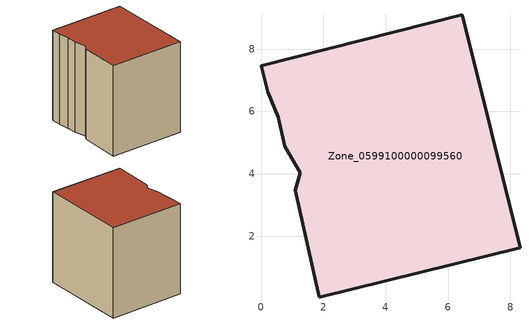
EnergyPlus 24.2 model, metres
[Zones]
Zone_0599100000099560
 floor ground (C_G): 0.77,4.88 0.56,5.8 0.21,6.62 0,7.47 6.45,9.1 8.31,1.63 1.88,0.04 1.09,3.47 1.26,4.03 z0
 wall outside (C_F): 8.31,1.63 6.45,9.1 0,7.47 0.21,6.62 0.56,5.8 0.77,4.88 1.26,4.03 1.09,3.47 1.88,0.04 8.31,1.63 z0:7.94
 roof outside (C_R): 0.56,5.8 0.77,4.88 1.26,4.03 1.09,3.47 1.88,0.04 8.31,1.63 6.45,9.1 0,7.47 0.21,6.62 z7.94
[BUILDING]
Pand.0599100000099560: North Axis=0; Terrain=City; Loads Convergence Tolerance Value=0.04; Temperature Convergence Tolerance Value=0.4; Solar Distribution=FullExterior; Maximum Number of Warmup Days=25; Minimum Number of Warmup Days=1
[Site:Location]
Rotterdam.The.Hague.AP_ZH_NLD Design_Conditions: Latitude=51.96; Longitude=4.45; Time Zone=1; Elevation=-4.5
[SITE:GROUNDTEMPERATURE:BUILDINGSURFACE]
18, 18, 18, 18, 18, 18, 18, 18, 18, 18, 18, 18
[MATERIAL] Thermal Absorptance=0.9; Solar Absorptance=0.7; Visible Absorptance=0.7
Name | Roughness | Thickness | Conductivity | Density | Specific Heat
G.TC.1965-1974 | MediumSmooth | 0.15 | 0.882353 | 540 | 1210
F.TC.1965-1974 | Rough | 0.3 | 0.697674 | 1920 | 840
R.TC.1965-1974 | MediumRough | 0.2 | 0.232558 | 1500 | 1000
[CONSTRUCTION]
C_G: G.TC.1965-1974
C_F: F.TC.1965-1974
C_R: R.TC.1965-1974
[ZONE]
Zone_0599100000099560: Type=1; Multiplier=1; Ceiling Height=Autocalculate; Volume=Autocalculate; Floor Area=autocalculate; Part of Total Floor Area=Yes
[ZONEINFILTRATION:DESIGNFLOWRATE]
Infil_Zone_0599100000099560: Zone or ZoneList or Space or SpaceList=Zone_0599100000099560; Schedule=AlwaysOn; Design Flow Rate Calculation Method=Flow/Area; Flow Rate per Floor Area=0.003; Constant Term Coefficient=1; Temperature Term Coefficient=0; Velocity Term Coefficient=0; Velocity Squared Term Coefficient=0
[HVACTEMPLATE:ZONE:IDEALLOADSAIRSYSTEM]
Zone_0599100000099560: Maximum Heating Supply Air Temperature=50; Minimum Cooling Supply Air Temperature=13; Maximum Heating Supply Air Humidity Ratio=0.0156; Minimum Cooling Supply Air Humidity Ratio=0.0077; Heating Limit=NoLimit; Cooling Limit=NoLimit; Dehumidification Control Type=ConstantSensibleHeatRatio; Cooling Sensible Heat Ratio=0.7; Dehumidification Setpoint=60; Humidification Control Type=None; Humidification Setpoint=30; Outdoor Air Method=None; Outdoor Air Flow Rate per Person=0.00944; Outdoor Air Flow Rate per Zone Floor Area=0; Outdoor Air Flow Rate per Zone=0; Demand Controlled Ventilation Type=None; Outdoor Air Economizer Type=NoEconomizer; Heat Recovery Type=None; Sensible Heat Recovery Effectiveness=0.7; Latent Heat Recovery Effectiveness=0.65
[ZONECONTROL:THERMOSTAT]
ThermostatControl_Zone_0599100000099560: Zone or ZoneList=Zone_0599100000099560; Control Type Schedule=DualSetpointControlType; Control 1=Thermostat_Zone_0599100000099560; Temperature Difference Between Cutout And Setpoint=0
[THERMOSTATSETPOINT:DUALSETPOINT]
Thermostat_Zone_0599100000099560: Heating Setpoint Temperature Schedule=HeatingSetpoint_Zone_0599100000099560; Cooling Setpoint Temperature Schedule=CoolingSetpoint_Zone_0599100000099560
[SCHEDULE:COMPACT]
HeatingSetpoint_Zone_0599100000099560: Through: 12/31, For: AllDays, Until: 24:00, 21
CoolingSetpoint_Zone_0599100000099560: Through: 12/31, For: AllDays, Until: 24:00, 24
DualSetpointControlType: Through: 12/31, For: AllDays, Until: 24:00, 4
AlwaysOn: Through: 12/31, For: AllDays, Until: 24:00, 1
